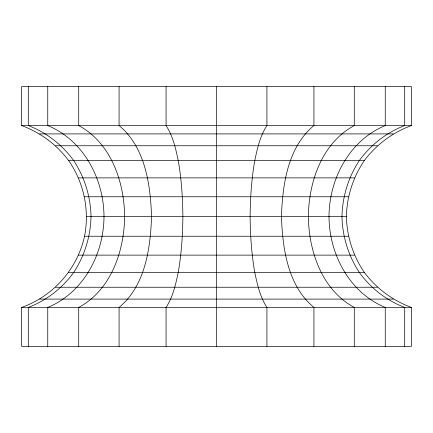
<?xml version="1.0" encoding="UTF-8"?>
<svg xmlns="http://www.w3.org/2000/svg" width="433" height="433" viewBox="0 0 433 433"><rect width="100%" height="100%" fill="white"/><g stroke="black" fill="none" stroke-linecap="round" stroke-linejoin="round"><path stroke-width="0.65" d="M84.554 236.234C89.642 210.092 83.861 182.52 68.695 160.627C56.718 144.644 40.393 132.476 21.65 125.57L21.65 86.6L411.35 86.6L411.35 125.57C392.607 132.476 376.282 144.644 364.305 160.627C353.068 177.14 346.855 196.533 346.4 216.5C346.855 236.467 353.068 255.86 364.305 272.373C376.282 288.356 392.607 300.524 411.35 307.43L411.35 346.4L21.65 346.4L21.65 307.43C53.373 296.134 77.253 269.104 84.554 236.234L348.446 236.234M21.65 125.57L411.35 125.57M39.652 133.905L393.348 133.905M55.559 145.759L377.441 145.759M68.695 160.627L364.305 160.627M78.497 177.876L354.503 177.876M84.554 196.766L348.446 196.766M86.6 216.5L346.4 216.5M78.497 255.124L354.503 255.124M68.695 272.373L364.305 272.373M55.559 287.241L377.441 287.241M39.652 299.095L393.348 299.095M21.65 307.43L411.35 307.43M404.709 86.6L404.709 125.57C386.436 132.541 370.724 144.801 359.271 160.627C348.349 177.254 342.416 196.62 341.973 216.5C342.416 236.38 348.349 255.746 359.271 272.373C370.724 288.199 386.436 300.459 404.709 307.43L404.709 346.4M385.246 86.6L385.246 125.57C349.426 140.346 329.172 178.878 328.999 216.5C329.172 254.122 349.426 292.654 385.246 307.43L385.246 346.4M354.281 86.6L354.281 125.57C321.973 142.96 308.783 181.687 308.356 216.5C308.783 251.313 321.973 290.04 354.281 307.43L354.281 346.4M313.925 86.6L313.925 125.57C287.739 147.182 282.549 184.555 281.45 216.5C282.549 248.445 287.739 285.818 313.925 307.43L313.925 346.4M266.928 86.6L266.928 125.57C260.033 136.076 257.343 148.514 254.756 160.627C251.546 179.078 250.269 197.789 250.122 216.5C250.269 235.211 251.546 253.922 254.756 272.373C257.343 284.486 260.033 296.924 266.928 307.43L266.928 346.4M216.5 86.6L216.5 346.4M166.072 86.6L166.072 125.57C172.967 136.076 175.657 148.514 178.244 160.627C181.454 179.078 182.731 197.789 182.878 216.5C182.731 235.211 181.454 253.922 178.244 272.373C175.657 284.486 172.967 296.924 166.072 307.43L166.072 346.4M119.075 86.6L119.075 125.57C145.261 147.182 150.451 184.555 151.55 216.5C150.451 248.445 145.261 285.818 119.075 307.43L119.075 346.4M78.719 86.6L78.719 125.57C111.027 142.96 124.217 181.687 124.644 216.5C124.217 251.313 111.027 290.04 78.719 307.43L78.719 346.4M47.754 86.6L47.754 125.57C83.574 140.346 103.828 178.878 104.001 216.5C103.828 254.122 83.574 292.654 47.754 307.43L47.754 346.4M28.291 86.6L28.291 125.57C46.564 132.541 62.276 144.801 73.729 160.627C84.651 177.254 90.584 196.62 91.027 216.5C90.584 236.38 84.651 255.746 73.729 272.373C62.276 288.199 46.564 300.459 28.291 307.43L28.291 346.4"/></g></svg>
